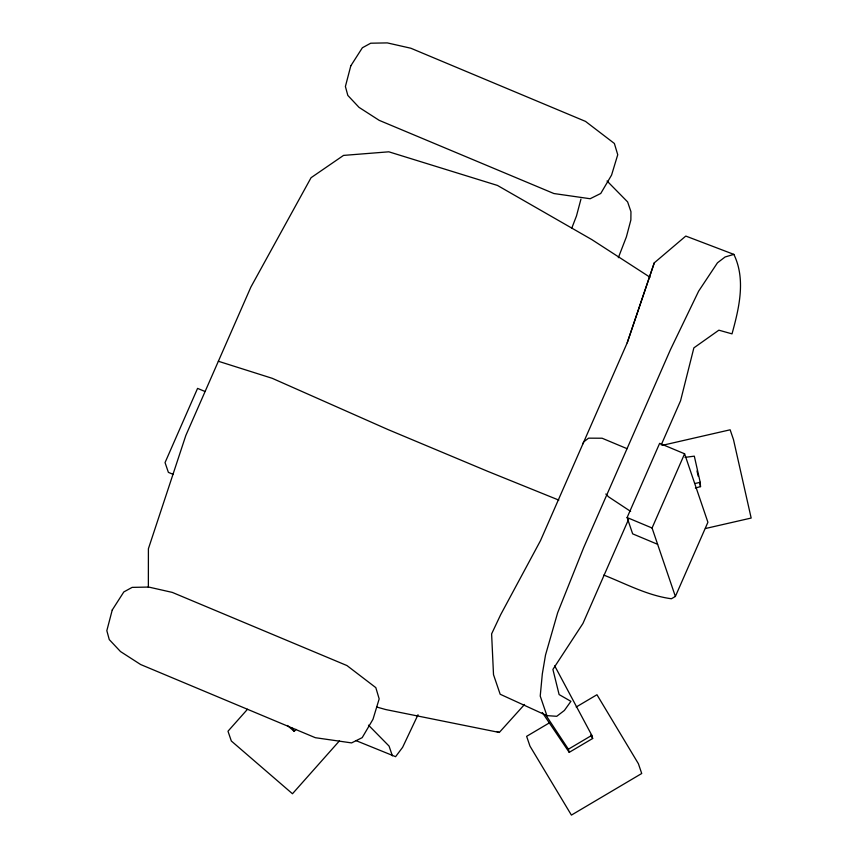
<?xml version="1.0" encoding="UTF-8"?>
<svg xmlns="http://www.w3.org/2000/svg" width="858" height="858" viewBox="0 0 858 858"><rect width="100%" height="100%" fill="white"/><g stroke="black" fill="none" stroke-linecap="round" stroke-linejoin="round"><path stroke-width="1.29" d="M148.359 587.322L148.402 548.745L185.832 435.467L250.89 287.055L311.057 177.713L343.532 155.405L388.835 151.812L497.458 185.435L591.848 239.618L650.053 277.273M580.952 199.11L576.479 215.969L571.739 228.228M661.239 444.862L680.544 400.836L693.875 347.865L718.865 330.18L732.013 333.869C739.049 308.258 746.02 279.472 733.858 254.386L685.789 236.068L654.268 262.859L627.209 342.814L540.465 540.701L500.686 614.66L491.613 633.89L493.511 674.678L500.171 694.24L546.889 715.626L556.745 716.301L564.382 710.456L570.913 701.34L559.116 694.572L552.906 669.412L582.947 623.444L628.528 519.476M627.209 342.814L654.268 262.859M618.328 257.711L626.394 236.872L630.866 220.013L630.952 211.69L627.616 201.909L607.046 180.995M418.028 714.735L402.616 747.329L395.592 756.681L355.866 740.561M657.614 544.304L632.657 533.848L627.112 517.546L659.641 443.339L684.598 453.796L707.904 522.265L675.375 596.46L671.396 598.755C647.479 595.549 625.975 583.815 603.807 575.096M675.375 596.46L652.069 528.002L684.598 453.796M247.501 709.266L227.992 731.22L231.328 741.001L292.471 793.757L339.446 740.862M376.834 707.067L385.821 709.577L499.302 732.453L524.56 704.439M287.43 725.482L294.219 731.338L296.053 729.386M549.688 722.693L526.63 736.336L529.965 746.117L571.407 815.1L641.72 773.498L638.395 763.717L596.954 694.733L576.201 707.013M591.827 735.338L592.663 738.481L569.219 752.348L568.393 749.206L591.827 735.338L554.686 665.829M733.858 254.386L725.107 256.971L717.46 262.816L698.637 291.162L670.42 349.732L583.665 547.619L557.668 612.709L545.516 655.029L542.32 673.916L540.229 696.063L546.889 715.626M695.366 488.03L700.525 486.625L700.214 482.314L694.315 456.156L685.016 457.368M662.226 445.366L730.147 429.804L733.483 439.586L751.168 518.05L705.448 528.517M695.012 483.504L700.214 482.314M218.361 361.261L272.233 378.314L387.913 429.526L487.73 471.342L558.815 500.107M496.803 731.509L499.302 732.453M627.048 448.67L602.091 438.224L588.599 438.159L583.837 441.763A960.113 128.797 23.7 0 0 582.679 444.058M627.112 517.546L652.069 528.002M204.944 391.462L197.576 388.384L165.047 462.591L168.382 472.361L173.284 474.42M630.641 511.411L608.579 496.846L605.823 494.015M368.49 725.16L389.06 746.074L392.385 755.855M542.299 712.505L569.219 752.348M545.538 714.66L568.393 749.206M292.117 728.088L294.219 731.338M590.754 734.963L592.663 738.481M696.996 470.935L698.176 476.169M699.645 482.711L700.525 486.625M112.237 610.017L106.832 630.673L109.266 639.585L120.474 651.533L140.648 664.532L315.326 737.698L351.587 742.91L362.194 737.644L373.005 719.251L379.172 698.895L375.815 687.633L346.954 665.561L172.276 592.395L148.734 587.065L132.153 587.376L123.82 591.934L112.237 610.017M350.793 65.852L345.399 86.497L347.822 95.42L359.03 107.368L379.215 120.356L553.882 193.533L590.143 198.734L600.75 193.468L611.572 175.086L617.739 154.73L614.371 143.468L585.51 121.396L410.832 48.23L387.29 42.9L370.71 43.211L362.376 47.758L350.793 65.852"/></g></svg>
